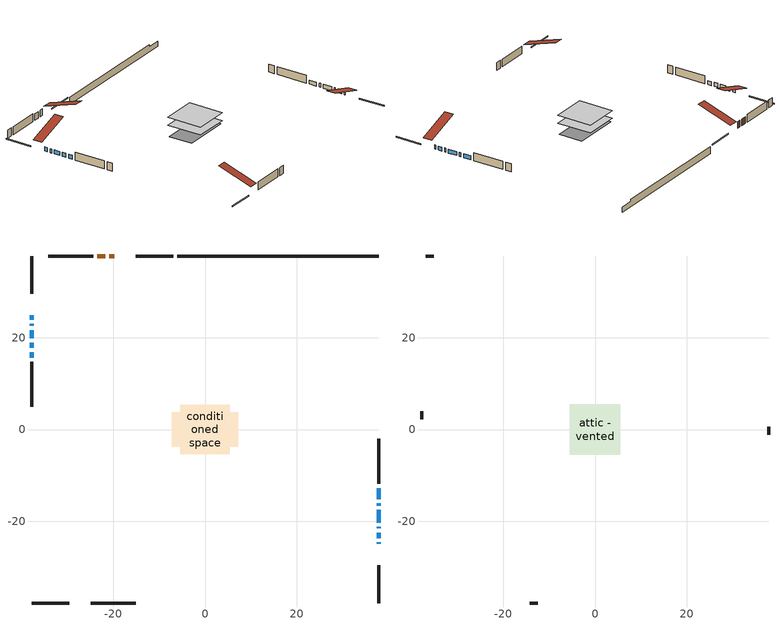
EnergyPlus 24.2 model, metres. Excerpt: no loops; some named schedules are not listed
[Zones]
conditioned space
 floor outside (Floor1 construction): -0.95,-0.95 -0.95,0.95 0.95,0.95 0.95,-0.95 z0.61
 floor adiabatic (AdiabaticFloorConstruction): -5.44,-5.44 -5.44,5.44 5.44,5.44 5.44,-5.44 z0.61
 floor foundation (Slab1 construction): -7.24,-3.74 -7.24,3.74 7.24,3.74 7.24,-3.74 z-1.68
 wall outside (RimJoist1 construction): -6.94,37.88 -15.17,37.88 / -37.88,-37.88 -29.65,-37.88 / -37.88,37.88 -37.88,29.65 / 37.88,-37.88 37.88,-29.65 z0.61:0.91
 wall outside (AdiabaticWallConstruction 1): -19.85,37.88 -20.87,37.88 / -21.79,37.88 -23.51,37.88 z0.61:2.64
 wall outside (AdiabaticWallConstruction): 37.88,-24.97 37.88,-24.63 / 37.88,-23.7 37.88,-22.49 / 37.88,-21.57 37.88,-21.24 / -37.88,24.97 -37.88,23.99 / -37.88,23.07 -37.88,22.61 / -37.88,21.68 -37.88,19.9 / 37.88,-20.31 37.88,-17.55 / 37.88,-16.62 37.88,-16.11 / 37.88,-15.18 37.88,-12.78 / -37.88,18.97 -37.88,17.83 / -37.88,16.9 -37.88,15.7 z0.61:1.83
 wall outside (Wall1 construction): -24.44,37.88 -34.25,37.88 / -24.97,-37.88 -15.16,-37.88 / -37.88,14.77 -37.88,4.96 / 37.88,-11.85 37.88,-2.04 z0.61:3.05
 wall foundation (FoundationWall1 construction): -6.01,37.88,-1.68 -6.01,37.88,0.61 33.49,37.88,0.61 33.49,37.88,-0.09 37.88,37.88,-0.09 37.88,37.88,-1.68
 window (WindowConstruction 7): 37.88,-24.97 37.88,-24.63 z0.61:1.83
 window (WindowConstruction 8): 37.88,-23.7 37.88,-22.49 z0.61:1.83
 window (WindowConstruction 9): 37.88,-21.56 37.88,-21.24 z0.61:1.83
 window (WindowConstruction 10): -37.88,24.97 -37.88,24 z0.61:1.83
 window (WindowConstruction): -37.88,23.07 -37.88,22.61 z0.61:1.83
 window (WindowConstruction 1): -37.88,21.68 -37.88,19.9 z0.61:1.83
 window (WindowConstruction 2): 37.88,-20.31 37.88,-17.55 z0.61:1.83
 window (WindowConstruction 3): 37.88,-16.62 37.88,-16.11 z0.61:1.83
 window (WindowConstruction 4): 37.88,-15.18 37.88,-12.78 z0.61:1.83
 window (WindowConstruction 5): -37.88,18.97 -37.88,17.83 z0.61:1.83
 window (WindowConstruction 6): -37.88,16.9 -37.88,15.7 z0.61:1.83
 door (Door): -19.85,37.88 -20.86,37.88 z0.61:2.64
 door (Door 1): -21.79,37.88 -23.51,37.88 z0.61:2.64
 ceiling adiabatic (AdiabaticFloorConstruction): 5.44,-5.44 5.44,5.44 -5.44,5.44 -5.44,-5.44 z0.61
attic - vented
 floor to conditioned space (Floor2 construction Reversed): -5.5,-5.5 -5.5,5.5 5.5,5.5 5.5,-5.5 z3.05
 wall outside (Wall2 construction): -35.18,37.88 -36.95,37.88 / -14.23,-37.88 -12.46,-37.88 / -37.88,4.03 -37.88,2.26 / 37.88,-1.11 37.88,0.65 z0.61:3.05
 roof outside (Roof1 construction): -18.92,37.88,3.05 -18.92,27.17,6.62 -16.1,27.17,6.62 -16.1,37.88,3.05; -25.9,-37.88,3.05 -25.9,-27.17,6.62 -28.72,-27.17,6.62 -28.72,-37.88,3.05; -37.88,25.9,3.05 -27.17,25.9,6.62 -27.17,28.72,6.62 -37.88,28.72,3.05; 37.88,-25.9,3.05 27.17,-25.9,6.62 27.17,-28.72,6.62 37.88,-28.72,3.05
[Building]
Building 1: Terrain=Suburbs
[Site:Location]
Saskatoon Intl AP_SK: Latitude {deg}=52.17; Longitude {deg}=-106.7; Time Zone {hr}=-6; Elevation {m}=504; Keep Site Location Information=Yes
[Site:GroundTemperature:Shallow]
-3.29371, -5.9198, -6.13011, -4.88389, 0.118965, 5.09852, 9.41553, 12.1502, 12.3826, 10.1583, 5.95142, 1.12462
[Site:WaterMainsTemperature]
Calculation Method=Schedule; Temperature Schedule=mains temperature schedule
[Material] Roughness=Rough; Thermal Absorptance=0.9
Name | Thickness {m} | Conductivity {W/m-K} | Density {kg/m3} | Specific Heat {J/kg-K} | Solar Absorptance | Visible Absorptance
asphalt or fiberglass shingles | 0.00635 | 0.162714 | 1121.4 | 1465.45 | 0.84 | 0.84
ceiling loosefill ins | 0.254 | 0.0480833 | 16.02 | 1046.75 | 0.7 | 0.7
ceiling stud and cavity | 0.1397 | 0.0965172 | 65.682 | 1177.47 | 0.7 | 0.7
concrete 4.0 in. | 0.1016 | 1.803125 | 2242.8 | 837.4 | 0.7 | 0.7
concrete 8.0 in. | 0.2032 | 1.803125 | 2242.8 | 837.4 | 0.7 | 0.7
door material | 0.04445 | 0.0451087 | 512.64 | 1214.23 | 0.7 | 0.7
door material 1 | 0.04445 | 0.20624 | 512.64 | 1214.23 | 0.7 | 0.7
exterior vertical ins | 0.0166018 | 0.029427 | 32.04 | 1214.23 | 0.7 | 0.7
floor covering | 0.0127 | 0.0433444 | 54.468 | 1339.84 | 0.6 | 0.6
floor rigid ins | 0.103632 | 0.029427 | 32.04 | 1214.23 | 0.7 | 0.7
floor rigid ins 1; wall rigid ins | 0.512978 | 0.029427 | 32.04 | 1214.23 | 0.7 | 0.7
floor stud and cavity | 0.1397 | 0.235985 | 92.3553 | 1139.71 | 0.7 | 0.7
floor stud and cavity 1 | 0.1397 | 1.75129 | 37.0049 | 1207.88 | 0.7 | 0.7
furniture material conditioned space 1 | 0.1524 | 0.115458 | 640.8 | 1214.23 | 0.6 | 0.6
gypsum board | 0.0127 | 0.160291 | 801 | 837.4 | 0.6 | 0.6
gypsum board 1 | 0.0127 | 0.160291 | 801 | 837.4 | 0.7 | 0.7
osb sheathing 0.5 in. | 0.0127 | 0.115458 | 512.64 | 1214.23 | 0.7 | 0.7
osb sheathing 0.75 in. | 0.01905 | 0.115458 | 512.64 | 1214.23 | 0.7 | 0.7
osb sheathing 2.0 in. | 0.0508 | 0.115458 | 512.64 | 1214.23 | 0.7 | 0.7
rim joist stud and cavity | 0.0508 | 0.0309689 | 125.044 | 1163.47 | 0.6 | 0.6
wall stud and cavity | 0.1397 | 0.092254 | 139.0536 | 1170.24 | 0.7 | 0.7
wall stud and cavity 1 | 0.0889 | 6.1454 | 50.32683 | 1063.81 | 0.6 | 0.6
wall stud and cavity 2 | 0.0889 | 0.380278 | 52.3479 | 1209.89 | 0.7 | 0.7
wall stud and cavity 3 | 0.0889 | 0.391764 | 83.0341 | 1211.67 | 0.7 | 0.7
wood siding | 0.0254 | 0.102417 | 544.68 | 1172.36 | 0 | 0
wood siding 1 | 0.00254 | 0.102417 | 544.68 | 1172.36 | 0 | 0
wood siding 2; wood siding 3; wood siding 4 | 0.0254 | 0.102417 | 544.68 | 1172.36 | 0.7 | 0.7
[WindowMaterial:SimpleGlazingSystem]
Name | U-Factor {W/m2-K} | Solar Heat Gain Coefficient
WindowMaterial | 1.97992 | 0.54
WindowMaterial 1 | 1.919164 | 0.59
WindowMaterial 2 | 1.859545 | 0.62
WindowMaterial 3 | 2.10824 | 0.46
WindowMaterial 4 | 1.91576 | 0.59
WindowMaterial 5 | 1.92995 | 0.58
WindowMaterial 6 | 1.92882 | 0.59
WindowMaterial 7 | 4.43054 | 0.64
WindowMaterial 8 | 2.76859 | 0.49
WindowMaterial 9 | 2.75326 | 0.41
[Construction]
AdiabaticFloorConstruction: floor stud and cavity 1, floor rigid ins 1, osb sheathing 0.75 in., floor covering
AdiabaticWallConstruction: wood siding 3, wall rigid ins, wall stud and cavity 2, gypsum board
AdiabaticWallConstruction 1: wood siding 4, wall rigid ins, wall stud and cavity 2, gypsum board
Door: door material
Door 1: door material 1
Floor1 construction: floor stud and cavity, floor rigid ins, osb sheathing 0.75 in., floor covering
Floor2 construction Reversed: gypsum board, ceiling stud and cavity, ceiling loosefill ins
FoundationWall1 construction: concrete 8.0 in., gypsum board 1
furniture construction conditioned space 1: furniture material conditioned space 1
PartitionWallConstruction: gypsum board, wall stud and cavity 3, gypsum board
RimJoist1 construction: wood siding 2, osb sheathing 2.0 in., rim joist stud and cavity
Roof1 construction: asphalt or fiberglass shingles
Slab1 construction: concrete 4.0 in.
Wall1 construction: wood siding, osb sheathing 0.5 in., wall stud and cavity, gypsum board
Wall2 construction: wood siding 1, wall stud and cavity 1
WindowConstruction: WindowMaterial
WindowConstruction 1: WindowMaterial 1
WindowConstruction 10; WindowConstruction 9: WindowMaterial 9
WindowConstruction 2: WindowMaterial 2
WindowConstruction 3: WindowMaterial 3
WindowConstruction 4: WindowMaterial 4
WindowConstruction 5: WindowMaterial 5
WindowConstruction 6: WindowMaterial 6
WindowConstruction 7: WindowMaterial 7
WindowConstruction 8: WindowMaterial 8
[Zone] Multiplier=1; Part of Total Floor Area=Yes
Name | Volume {m3}
attic - vented | 70.0368
conditioned space | 566.6
[Space]
Name | Zone | Volume {m3}
attic - vented 1 | attic - vented | 70.0368
conditioned space 1 | conditioned space | 566.6
[ZoneInfiltration:EffectiveLeakageArea]
infil attic - vented 1: Zone or Space=attic - vented 1; Schedule=Always On Discrete; Effective Air Leakage Area {cm2}=4144.11; Stack Coefficient=0.000417774; Wind Coefficient=1.38099e-05
[ZoneMixing]
whole house fan mix: Zone or Space=attic - vented; Schedule=Always On Continuous; Design Flow Rate Calculation Method=Flow/Zone; Design Flow Rate {m3/s}=0; Source Zone or Space=conditioned space
[SurfaceProperty:ExposedFoundationPerimeter]
Slab1: Exposed Perimeter Calculation Method=TotalExposedPerimeter; Total Exposed Perimeter {m}=43.891
[InternalMass] Zone or ZoneList=conditioned space; Space or SpaceList=conditioned space 1
Name | Construction | Surface Area {m2}
furniture mass conditioned space 1 | furniture construction conditioned space 1 | 92.104
partition wall mass | PartitionWallConstruction | 230.26
[Lights]
interior lighting: Zone or ZoneList or Space or SpaceList=conditioned space 1; Schedule=interior lighting schedule; Design Level Calculation Method=LightingLevel; Lighting Level {W}=343.2; Return Air Fraction=0; Fraction Radiant=0.6; Fraction Visible=0.2; Fraction Replaceable=1
[People]
occupants: Zone or ZoneList or Space or SpaceList=conditioned space 1; Number of People Schedule=occupants schedule; Number of People Calculation Method=People; Number of People=3; Fraction Radiant=0.314171; Sensible Heat Fraction=0.56303; Activity Level Schedule=occupants activity schedule; Carbon Dioxide Generation Rate {m3/s-W}=0; Enable ASHRAE 55 Comfort Warnings=No; Mean Radiant Temperature Calculation Type=EnclosureAveraged
[ElectricEquipment] Zone or ZoneList or Space or SpaceList=conditioned space 1; Design Level Calculation Method=EquipmentLevel
Name | Schedule | Design Level {W} | Fraction Latent | Fraction Radiant | Fraction Lost
clothes dryer | clothes dryer schedule | 140.772 | 0.015 | 0.081 | 0.85
clothes washer | clothes washer schedule | 32.1985 | 0.03 | 0.162 | 0.7
cooking range | cooking range schedule | 215.147 | 0.08 | 0.432 | 0.2
dishwasher | dishwasher schedule | 66.8632 | 0.3 | 0.18 | 0.4
fridge | fridge schedule | 72.9452 | 0 | 0.6 | 0
mech vent house fan | mech vent house fan schedule | 0 | 0 | 0 | 1
mech vent house fan cfis | mech vent house fan cfis schedule | 0 | 0 | 0 | 0
misc plug loads | misc plug loads schedule | 494.7 | 0.045 | 0.513 | 0.1
whole house fan | Always On Discrete | 0 | 0 | 0 | 1
[OtherEquipment] Zone or ZoneList or Space or SpaceList=conditioned space 1; Design Level Calculation Method=EquipmentLevel
Name | Fuel Type | Schedule | Design Level {W} | Fraction Latent | Fraction Radiant | Fraction Lost
clothes dryer 1 | Electricity | clothes dryer schedule | 0 | 0.015 | 0.081 | 0.85
cooking range 1 | Electricity | cooking range schedule | 0 | 0.08 | 0.432 | 0.2
general water use latent | None | general water use schedule | 62.594 | 1 | 0 | 0
general water use sensible | None | general water use schedule | -61.6891 | 0 | 0.6 | 0
mech vent house fan latent load | None | Always On Discrete | 0 | 1 | 0 | 0
mech vent house fan sensible load | None | Always On Discrete | 0 | 0 | 0 | 0
water heater energy adjustment1 | Electricity | Always On Discrete | 0.01 | 0 | 0 | 1
[ZoneInfiltration:DesignFlowRate] Zone or ZoneList or Space or SpaceList=conditioned space 1; Schedule=Always On Discrete; Design Flow Rate Calculation Method=Flow/Zone; Design Flow Rate {m3/s}=0
infil flow; natural vent flow; whole house fan flow
[AvailabilityManager:Scheduled]
central ac and furnace airloop Availability Manager: Schedule=Always On Discrete
[Foundation:Kiva]
Foundation Kiva 1: Initial Indoor Air Temperature {C}=21; Wall Height Above Grade {m}=0.609996; Wall Depth Below Slab {m}=0.2032; Custom Block Material Name 1=exterior vertical ins; Custom Block Depth 1 {m}=2.28999; Custom Block X Position 1 {m}=0.2159; Custom Block Z Position 1 {m}=0
[Foundation:Kiva:Settings]
Soil Conductivity {W/m-K}=0.849921; Soil Density {kg/m3}=1842.3; Soil Specific Heat {J/kg-K}=418.7; Ground Solar Absorptivity=0.9; Ground Thermal Absorptivity=0.9; Ground Surface Roughness {m}=0.03; Far-Field Width {m}=40; Deep-Ground Boundary Condition=ZeroFlux; Deep-Ground Depth {m}=40; Minimum Cell Dimension {m}=0.2; Maximum Cell Growth Coefficient=3; Simulation Timestep=Timestep
[Exterior:Lights]
exterior lighting: Schedule=exterior lighting schedule; Design Level {W}=75.6
[EnergyManagementSystem:GlobalVariable]
central_ac_and_furnace_airloop_Fan_RTF
infil_program_Qfan
infil_program_Qinf
natural_vent_program_Qnv
natural_vent_program_Qwhf
[EnergyManagementSystem:Sensor]
Name | Output:Variable or Output:Meter Index Key | Output:Variable or Output:Meter
airflow_gain | infil flow | Infiltration Sensible Heat Gain Energy
airflow_gain_1 | natural vent flow | Infiltration Sensible Heat Gain Energy
airflow_gain_2 | whole house fan flow | Infiltration Sensible Heat Gain Energy
airflow_loss | infil flow | Infiltration Sensible Heat Loss Energy
airflow_loss_1 | natural vent flow | Infiltration Sensible Heat Loss Energy
airflow_loss_2 | whole house fan flow | Infiltration Sensible Heat Loss Energy
clg_load_cond |  | Cooling:EnergyTransfer:Zone:CONDITIONED SPACE
clg_sp_s; clg_sp_s_1 | cooling setpoint | Schedule Value
clothes_dryer_exhaust_0_sch_s | clothes dryer exhaust 0 schedule | Schedule Value
cool_season | cooling season schedule | Schedule Value
htg_load_cond |  | Heating:EnergyTransfer:Zone:CONDITIONED SPACE
htg_sp_s; htg_sp_s_1 | heating setpoint | Schedule Value
ig_ee_conv | clothes dryer | Electric Equipment Convective Heating Energy
ig_ee_conv_2 | cooking range | Electric Equipment Convective Heating Energy
ig_ee_conv_4 | fridge | Electric Equipment Convective Heating Energy
ig_ee_conv_5 | misc plug loads | Electric Equipment Convective Heating Energy
ig_ee_conv_6 | whole house fan | Electric Equipment Convective Heating Energy
ig_ee_rad | clothes dryer | Electric Equipment Radiant Heating Energy
ig_ee_rad_2 | cooking range | Electric Equipment Radiant Heating Energy
ig_ee_rad_4 | fridge | Electric Equipment Radiant Heating Energy
ig_ee_rad_5 | misc plug loads | Electric Equipment Radiant Heating Energy
ig_ee_rad_6 | whole house fan | Electric Equipment Radiant Heating Energy
ig_lgt_conv | interior lighting | Lights Convective Heating Energy
ig_lgt_rad | interior lighting | Lights Radiant Heating Energy
ig_lgt_vis | interior lighting | Lights Visible Radiation Heating Energy
ig_oe_conv | clothes dryer 1 | Other Equipment Convective Heating Energy
ig_oe_conv_1 | cooking range 1 | Other Equipment Convective Heating Energy
ig_oe_conv_2 | general water use latent | Other Equipment Convective Heating Energy
ig_oe_conv_3 | general water use sensible | Other Equipment Convective Heating Energy
ig_oe_conv_4 | water heater energy adjustment1 | Other Equipment Convective Heating Energy
ig_oe_rad | clothes dryer 1 | Other Equipment Radiant Heating Energy
ig_oe_rad_1 | cooking range 1 | Other Equipment Radiant Heating Energy
ig_oe_rad_2 | general water use latent | Other Equipment Radiant Heating Energy
ig_oe_rad_3 | general water use sensible | Other Equipment Radiant Heating Energy
ig_oe_rad_4 | water heater energy adjustment1 | Other Equipment Radiant Heating Energy
ig_ppl_conv | occupants | People Convective Heating Energy
ig_ppl_rad | occupants | People Radiant Heating Energy
im_conv | furniture mass conditioned space 1 | Surface Inside Face Convection Heat Gain Energy
im_conv_1 | partition wall mass | Surface Inside Face Convection Heat Gain Energy
im_ig | furniture mass conditioned space 1 | Surface Inside Face Internal Gains Radiation Heat Gain Energy
im_ig_1 | partition wall mass | Surface Inside Face Internal Gains Radiation Heat Gain Energy
im_lgt | furniture mass conditioned space 1 | Surface Inside Face Lights Radiation Heat Gain Energy
im_lgt_1 | partition wall mass | Surface Inside Face Lights Radiation Heat Gain Energy
im_sol | furniture mass conditioned space 1 | Surface Inside Face Solar Radiation Heat Gain Energy
im_sol_1 | partition wall mass | Surface Inside Face Solar Radiation Heat Gain Energy
im_surf | furniture mass conditioned space 1 | Surface Inside Face Net Surface Thermal Radiation Heat Gain Energy
im_surf_1 | partition wall mass | Surface Inside Face Net Surface Thermal Radiation Heat Gain Energy
mv_conv | mech vent house fan | Electric Equipment Convective Heating Energy
mv_conv_1 | mech vent house fan cfis | Electric Equipment Convective Heating Energy
mv_conv_2 | mech vent house fan latent load | Other Equipment Convective Heating Energy
mv_conv_3 | mech vent house fan sensible load | Other Equipment Convective Heating Energy
mv_rad | mech vent house fan | Electric Equipment Radiant Heating Energy
mv_rad_1 | mech vent house fan cfis | Electric Equipment Radiant Heating Energy
mv_rad_2 | mech vent house fan latent load | Other Equipment Radiant Heating Energy
mv_rad_3 | mech vent house fan sensible load | Other Equipment Radiant Heating Energy
natural_vent_s | natural vent schedule | Schedule Value
out_pb_s |  | Site Outdoor Air Barometric Pressure
out_wt_s |  | Site Outdoor Air Humidity Ratio
site_vw_s |  | Site Wind Speed
ss_back_out | Window1 | Surface Window Shortwave from Zone Back Out Window Heat Transfer Rate
ss_back_out_1 | Window10 | Surface Window Shortwave from Zone Back Out Window Heat Transfer Rate
ss_back_out_10 | Window9 | Surface Window Shortwave from Zone Back Out Window Heat Transfer Rate
ss_back_out_2 | Window12 | Surface Window Shortwave from Zone Back Out Window Heat Transfer Rate
ss_back_out_3 | Window13 | Surface Window Shortwave from Zone Back Out Window Heat Transfer Rate
ss_back_out_4 | Window2 | Surface Window Shortwave from Zone Back Out Window Heat Transfer Rate
ss_back_out_5 | Window3 | Surface Window Shortwave from Zone Back Out Window Heat Transfer Rate
ss_back_out_6 | Window4 | Surface Window Shortwave from Zone Back Out Window Heat Transfer Rate
ss_back_out_7 | Window5 | Surface Window Shortwave from Zone Back Out Window Heat Transfer Rate
ss_back_out_8 | Window6 | Surface Window Shortwave from Zone Back Out Window Heat Transfer Rate
ss_back_out_9 | Window8 | Surface Window Shortwave from Zone Back Out Window Heat Transfer Rate
ss_conv | Door1 | Surface Inside Face Convection Heat Gain Energy
ss_conv_1 | Door2 | Surface Inside Face Convection Heat Gain Energy
ss_conv_10 | Window6 | Surface Inside Face Convection Heat Gain Energy
ss_conv_11 | Window8 | Surface Inside Face Convection Heat Gain Energy
ss_conv_12 | Window9 | Surface Inside Face Convection Heat Gain Energy
ss_conv_2 | Window1 | Surface Inside Face Convection Heat Gain Energy
ss_conv_3 | Window10 | Surface Inside Face Convection Heat Gain Energy
ss_conv_4 | Window12 | Surface Inside Face Convection Heat Gain Energy
ss_conv_5 | Window13 | Surface Inside Face Convection Heat Gain Energy
ss_conv_6 | Window2 | Surface Inside Face Convection Heat Gain Energy
ss_conv_7 | Window3 | Surface Inside Face Convection Heat Gain Energy
ss_conv_8 | Window4 | Surface Inside Face Convection Heat Gain Energy
ss_conv_9 | Window5 | Surface Inside Face Convection Heat Gain Energy
ss_ig | Door1 | Surface Inside Face Internal Gains Radiation Heat Gain Energy
ss_ig_1 | Door2 | Surface Inside Face Internal Gains Radiation Heat Gain Energy
ss_ig_10 | Window6 | Surface Inside Face Internal Gains Radiation Heat Gain Energy
ss_ig_11 | Window8 | Surface Inside Face Internal Gains Radiation Heat Gain Energy
ss_ig_12 | Window9 | Surface Inside Face Internal Gains Radiation Heat Gain Energy
ss_ig_2 | Window1 | Surface Inside Face Internal Gains Radiation Heat Gain Energy
ss_ig_3 | Window10 | Surface Inside Face Internal Gains Radiation Heat Gain Energy
ss_ig_4 | Window12 | Surface Inside Face Internal Gains Radiation Heat Gain Energy
ss_ig_5 | Window13 | Surface Inside Face Internal Gains Radiation Heat Gain Energy
ss_ig_6 | Window2 | Surface Inside Face Internal Gains Radiation Heat Gain Energy
ss_ig_7 | Window3 | Surface Inside Face Internal Gains Radiation Heat Gain Energy
ss_ig_8 | Window4 | Surface Inside Face Internal Gains Radiation Heat Gain Energy
ss_ig_9 | Window5 | Surface Inside Face Internal Gains Radiation Heat Gain Energy
ss_lgt | Door1 | Surface Inside Face Lights Radiation Heat Gain Energy
ss_lgt_1 | Door2 | Surface Inside Face Lights Radiation Heat Gain Energy
ss_sol | Door1 | Surface Inside Face Solar Radiation Heat Gain Energy
ss_sol_1 | Door2 | Surface Inside Face Solar Radiation Heat Gain Energy
ss_surf | Door1 | Surface Inside Face Net Surface Thermal Radiation Heat Gain Energy
ss_surf_1 | Door2 | Surface Inside Face Net Surface Thermal Radiation Heat Gain Energy
ss_surf_10 | Window6 | Surface Inside Face Net Surface Thermal Radiation Heat Gain Energy
ss_surf_11 | Window8 | Surface Inside Face Net Surface Thermal Radiation Heat Gain Energy
ss_surf_12 | Window9 | Surface Inside Face Net Surface Thermal Radiation Heat Gain Energy
ss_surf_2 | Window1 | Surface Inside Face Net Surface Thermal Radiation Heat Gain Energy
ss_surf_3 | Window10 | Surface Inside Face Net Surface Thermal Radiation Heat Gain Energy
ss_surf_4 | Window12 | Surface Inside Face Net Surface Thermal Radiation Heat Gain Energy
ss_surf_5 | Window13 | Surface Inside Face Net Surface Thermal Radiation Heat Gain Energy
ss_surf_6 | Window2 | Surface Inside Face Net Surface Thermal Radiation Heat Gain Energy
ss_surf_7 | Window3 | Surface Inside Face Net Surface Thermal Radiation Heat Gain Energy
ss_surf_8 | Window4 | Surface Inside Face Net Surface Thermal Radiation Heat Gain Energy
ss_surf_9 | Window5 | Surface Inside Face Net Surface Thermal Radiation Heat Gain Energy
ss_trans_in | Window1 | Surface Window Transmitted Solar Radiation Rate
ss_trans_in_1 | Window10 | Surface Window Transmitted Solar Radiation Rate
ss_trans_in_10 | Window9 | Surface Window Transmitted Solar Radiation Rate
ss_trans_in_2 | Window12 | Surface Window Transmitted Solar Radiation Rate
ss_trans_in_3 | Window13 | Surface Window Transmitted Solar Radiation Rate
ss_trans_in_4 | Window2 | Surface Window Transmitted Solar Radiation Rate
ss_trans_in_5 | Window3 | Surface Window Transmitted Solar Radiation Rate
ss_trans_in_6 | Window4 | Surface Window Transmitted Solar Radiation Rate
ss_trans_in_7 | Window5 | Surface Window Transmitted Solar Radiation Rate
ss_trans_in_8 | Window6 | Surface Window Transmitted Solar Radiation Rate
ss_trans_in_9 | Window8 | Surface Window Transmitted Solar Radiation Rate
ss_trans_out | Window1 | Surface Inside Face Initial Transmitted Diffuse Transmitted Out Window Solar Radiation Rate
ss_trans_out_1 | Window10 | Surface Inside Face Initial Transmitted Diffuse Transmitted Out Window Solar Radiation Rate
ss_trans_out_10 | Window9 | Surface Inside Face Initial Transmitted Diffuse Transmitted Out Window Solar Radiation Rate
ss_trans_out_2 | Window12 | Surface Inside Face Initial Transmitted Diffuse Transmitted Out Window Solar Radiation Rate
ss_trans_out_3 | Window13 | Surface Inside Face Initial Transmitted Diffuse Transmitted Out Window Solar Radiation Rate
ss_trans_out_4 | Window2 | Surface Inside Face Initial Transmitted Diffuse Transmitted Out Window Solar Radiation Rate
ss_trans_out_5 | Window3 | Surface Inside Face Initial Transmitted Diffuse Transmitted Out Window Solar Radiation Rate
ss_trans_out_6 | Window4 | Surface Inside Face Initial Transmitted Diffuse Transmitted Out Window Solar Radiation Rate
ss_trans_out_7 | Window5 | Surface Inside Face Initial Transmitted Diffuse Transmitted Out Window Solar Radiation Rate
ss_trans_out_8 | Window6 | Surface Inside Face Initial Transmitted Diffuse Transmitted Out Window Solar Radiation Rate
ss_trans_out_9 | Window8 | Surface Inside Face Initial Transmitted Diffuse Transmitted Out Window Solar Radiation Rate
s_conv | Floor1 | Surface Inside Face Convection Heat Gain Energy
s_conv_1 | Floor2 | Surface Inside Face Convection Heat Gain Energy
s_conv_10 | Wall1:0 | Surface Inside Face Convection Heat Gain Energy
s_conv_11 | Wall1:180 | Surface Inside Face Convection Heat Gain Energy
s_conv_12 | Wall1:270 | Surface Inside Face Convection Heat Gain Energy
s_conv_13 | Wall1:90 | Surface Inside Face Convection Heat Gain Energy
s_conv_2 | FoundationWall1 | Surface Inside Face Convection Heat Gain Energy
s_conv_3 | inferred conditioned ceiling | Surface Inside Face Convection Heat Gain Energy
s_conv_4 | inferred conditioned floor | Surface Inside Face Convection Heat Gain Energy
s_conv_5 | RimJoist1:0 | Surface Inside Face Convection Heat Gain Energy
s_conv_6 | RimJoist1:180 | Surface Inside Face Convection Heat Gain Energy
s_conv_7 | RimJoist1:270 | Surface Inside Face Convection Heat Gain Energy
s_conv_8 | RimJoist1:90 | Surface Inside Face Convection Heat Gain Energy
s_conv_9 | Slab1 | Surface Inside Face Convection Heat Gain Energy
s_ig | Floor1 | Surface Inside Face Internal Gains Radiation Heat Gain Energy
s_ig_1 | Floor2 | Surface Inside Face Internal Gains Radiation Heat Gain Energy
s_ig_10 | Wall1:0 | Surface Inside Face Internal Gains Radiation Heat Gain Energy
s_ig_11 | Wall1:180 | Surface Inside Face Internal Gains Radiation Heat Gain Energy
s_ig_12 | Wall1:270 | Surface Inside Face Internal Gains Radiation Heat Gain Energy
s_ig_13 | Wall1:90 | Surface Inside Face Internal Gains Radiation Heat Gain Energy
s_ig_2 | FoundationWall1 | Surface Inside Face Internal Gains Radiation Heat Gain Energy
s_ig_3 | inferred conditioned ceiling | Surface Inside Face Internal Gains Radiation Heat Gain Energy
s_ig_4 | inferred conditioned floor | Surface Inside Face Internal Gains Radiation Heat Gain Energy
s_ig_5 | RimJoist1:0 | Surface Inside Face Internal Gains Radiation Heat Gain Energy
s_ig_6 | RimJoist1:180 | Surface Inside Face Internal Gains Radiation Heat Gain Energy
s_ig_7 | RimJoist1:270 | Surface Inside Face Internal Gains Radiation Heat Gain Energy
s_ig_8 | RimJoist1:90 | Surface Inside Face Internal Gains Radiation Heat Gain Energy
s_ig_9 | Slab1 | Surface Inside Face Internal Gains Radiation Heat Gain Energy
s_lgt | Floor1 | Surface Inside Face Lights Radiation Heat Gain Energy
s_lgt_1 | Floor2 | Surface Inside Face Lights Radiation Heat Gain Energy
s_lgt_10 | Wall1:0 | Surface Inside Face Lights Radiation Heat Gain Energy
